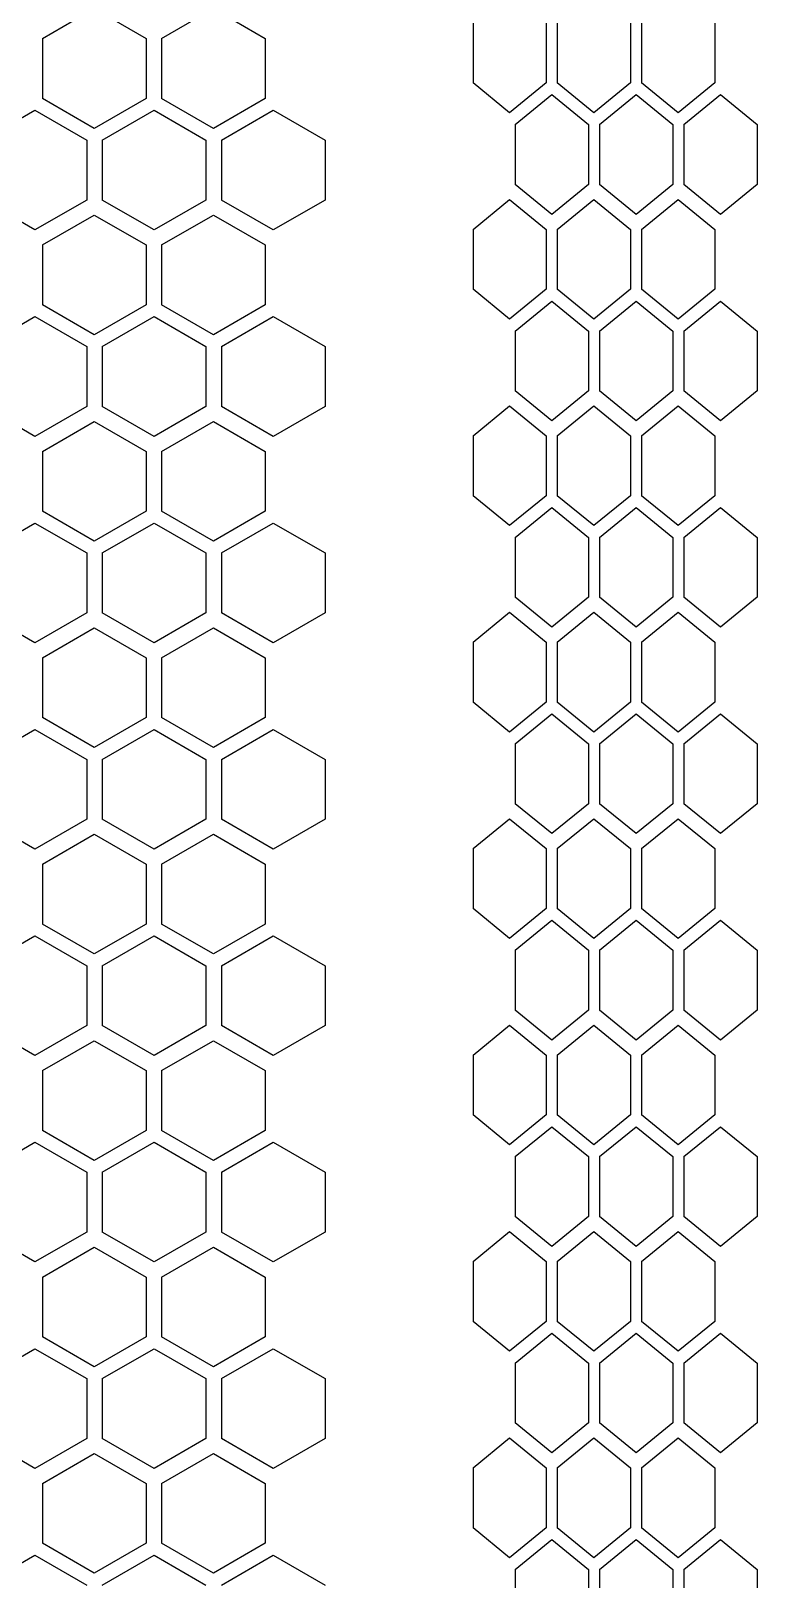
# Model space of a CAD drawing. Header units: millimetres. Extents: x 55614 to 110757, y -66981 to -47484.
# Drawn here: x 88997.9 to 89054, y -56078.3 to -55958.8 of the extents above; entities that cross this region are included whole.
import ezdxf

# ---------------------------------------------------------------- set-up
doc = ezdxf.new("R2010")
doc.units = ezdxf.units.MM
doc.layers.add('4215-0412-2_0', color=7, linetype='Continuous')
doc.layers.add('THICK', color=7, linetype='Continuous', lineweight=0)

# ---------------------------------------------------------------- blocks, each defined once
blk = doc.blocks.new('2-1725')
at = {"layer": '4215-0412-2_0', "color": 7, "linetype": 'Continuous'}
for p, q in [((-17857.71, -71824.1), (-17853.71, -71821.79)), ((-17853.71, -71821.79), (-17849.71, -71824.1)), ((-17848.51, -71824.1), (-17844.51, -71821.79)), ((-17844.51, -71821.79), (-17840.51, -71824.1)), ((-17824.47, -71822.9), (-17824.47, -71827.52)), ((-17818.81, -71822.9), (-17818.81, -71827.52)), ((-17817.97, -71822.9), (-17817.97, -71827.52)), ((-17812.31, -71822.9), (-17812.31, -71827.52)), ((-17811.46, -71822.9), (-17811.46, -71827.52)), ((-17805.8, -71822.9), (-17805.8, -71827.52)), ((-17857.71, -71824.1), (-17857.71, -71828.72)), ((-17849.71, -71824.1), (-17849.71, -71828.72)), ((-17848.51, -71824.1), (-17848.51, -71828.72)), ((-17840.51, -71824.1), (-17840.51, -71828.72)), ((-17821.64, -71829.83), (-17824.47, -71827.52)), ((-17818.81, -71827.52), (-17821.64, -71829.83)), ((-17815.14, -71829.83), (-17817.97, -71827.52)), ((-17812.31, -71827.52), (-17815.14, -71829.83)), ((-17808.63, -71829.83), (-17811.46, -71827.52)), ((-17805.8, -71827.52), (-17808.63, -71829.83)), ((-17853.71, -71831.03), (-17857.71, -71828.72)), ((-17849.71, -71828.72), (-17853.71, -71831.03)), ((-17844.51, -71831.03), (-17848.51, -71828.72)), ((-17840.51, -71828.72), (-17844.51, -71831.03)), ((-17821.21, -71830.74), (-17818.38, -71828.43)), ((-17818.38, -71828.43), (-17815.55, -71830.74)), ((-17814.7, -71830.74), (-17811.87, -71828.43)), ((-17811.87, -71828.43), (-17809.04, -71830.74)), ((-17808.19, -71830.74), (-17805.37, -71828.43)), ((-17805.37, -71828.43), (-17802.54, -71830.74)), ((-17862.29, -71831.94), (-17858.29, -71829.63)), ((-17858.29, -71829.63), (-17854.29, -71831.94)), ((-17853.09, -71831.94), (-17849.09, -71829.63)), ((-17849.09, -71829.63), (-17845.09, -71831.94)), ((-17843.89, -71831.94), (-17839.89, -71829.63)), ((-17839.89, -71829.63), (-17835.89, -71831.94)), ((-17821.21, -71830.74), (-17821.21, -71835.36)), ((-17815.55, -71830.74), (-17815.55, -71835.36)), ((-17814.7, -71830.74), (-17814.7, -71835.36)), ((-17809.04, -71830.74), (-17809.04, -71835.36)), ((-17808.19, -71830.74), (-17808.19, -71835.36)), ((-17802.54, -71830.74), (-17802.54, -71835.36)), ((-17854.29, -71831.94), (-17854.29, -71836.56)), ((-17853.09, -71831.94), (-17853.09, -71836.56)), ((-17845.09, -71831.94), (-17845.09, -71836.56)), ((-17843.89, -71831.94), (-17843.89, -71836.56)), ((-17835.89, -71831.94), (-17835.89, -71836.56)), ((-17818.38, -71837.67), (-17821.21, -71835.36)), ((-17815.55, -71835.36), (-17818.38, -71837.67)), ((-17811.87, -71837.67), (-17814.7, -71835.36)), ((-17809.04, -71835.36), (-17811.87, -71837.67)), ((-17805.37, -71837.67), (-17808.19, -71835.36)), ((-17802.54, -71835.36), (-17805.37, -71837.67)), ((-17858.29, -71838.87), (-17862.29, -71836.56)), ((-17854.29, -71836.56), (-17858.29, -71838.87)), ((-17849.09, -71838.87), (-17853.09, -71836.56)), ((-17845.09, -71836.56), (-17849.09, -71838.87)), ((-17839.89, -71838.87), (-17843.89, -71836.56)), ((-17835.89, -71836.56), (-17839.89, -71838.87)), ((-17824.47, -71838.83), (-17821.64, -71836.52)), ((-17821.64, -71836.52), (-17818.81, -71838.83)), ((-17817.97, -71838.83), (-17815.14, -71836.52)), ((-17815.14, -71836.52), (-17812.31, -71838.83)), ((-17811.46, -71838.83), (-17808.63, -71836.52)), ((-17808.63, -71836.52), (-17805.8, -71838.83)), ((-17857.71, -71840.03), (-17853.71, -71837.72)), ((-17853.71, -71837.72), (-17849.71, -71840.03)), ((-17848.51, -71840.03), (-17844.51, -71837.72)), ((-17844.51, -71837.72), (-17840.51, -71840.03)), ((-17824.47, -71838.83), (-17824.47, -71843.45)), ((-17818.81, -71838.83), (-17818.81, -71843.45)), ((-17817.97, -71838.83), (-17817.97, -71843.45)), ((-17812.31, -71838.83), (-17812.31, -71843.45)), ((-17811.46, -71838.83), (-17811.46, -71843.45)), ((-17805.8, -71838.83), (-17805.8, -71843.45)), ((-17857.71, -71840.03), (-17857.71, -71844.65)), ((-17849.71, -71840.03), (-17849.71, -71844.65)), ((-17848.51, -71840.03), (-17848.51, -71844.65)), ((-17840.51, -71840.03), (-17840.51, -71844.65)), ((-17821.64, -71845.76), (-17824.47, -71843.45)), ((-17818.81, -71843.45), (-17821.64, -71845.76)), ((-17815.14, -71845.76), (-17817.97, -71843.45)), ((-17812.31, -71843.45), (-17815.14, -71845.76)), ((-17808.63, -71845.76), (-17811.46, -71843.45)), ((-17805.8, -71843.45), (-17808.63, -71845.76)), ((-17853.71, -71846.96), (-17857.71, -71844.65)), ((-17849.71, -71844.65), (-17853.71, -71846.96)), ((-17844.51, -71846.96), (-17848.51, -71844.65)), ((-17840.51, -71844.65), (-17844.51, -71846.96)), ((-17821.21, -71846.67), (-17818.38, -71844.36)), ((-17818.38, -71844.36), (-17815.55, -71846.67)), ((-17814.7, -71846.67), (-17811.87, -71844.36)), ((-17811.87, -71844.36), (-17809.04, -71846.67)), ((-17808.19, -71846.67), (-17805.37, -71844.36)), ((-17805.37, -71844.36), (-17802.54, -71846.67)), ((-17862.29, -71847.87), (-17858.29, -71845.56)), ((-17858.29, -71845.56), (-17854.29, -71847.87)), ((-17853.09, -71847.87), (-17849.09, -71845.56)), ((-17849.09, -71845.56), (-17845.09, -71847.87)), ((-17843.89, -71847.87), (-17839.89, -71845.56)), ((-17839.89, -71845.56), (-17835.89, -71847.87)), ((-17821.21, -71846.67), (-17821.21, -71851.29)), ((-17815.55, -71846.67), (-17815.55, -71851.29)), ((-17814.7, -71846.67), (-17814.7, -71851.29)), ((-17809.04, -71846.67), (-17809.04, -71851.29)), ((-17808.19, -71846.67), (-17808.19, -71851.29)), ((-17802.54, -71846.67), (-17802.54, -71851.29)), ((-17854.29, -71847.87), (-17854.29, -71852.49)), ((-17853.09, -71847.87), (-17853.09, -71852.49)), ((-17845.09, -71847.87), (-17845.09, -71852.49)), ((-17843.89, -71847.87), (-17843.89, -71852.49)), ((-17835.89, -71847.87), (-17835.89, -71852.49)), ((-17818.38, -71853.6), (-17821.21, -71851.29)), ((-17815.55, -71851.29), (-17818.38, -71853.6)), ((-17811.87, -71853.6), (-17814.7, -71851.29)), ((-17809.04, -71851.29), (-17811.87, -71853.6)), ((-17805.37, -71853.6), (-17808.19, -71851.29)), ((-17802.54, -71851.29), (-17805.37, -71853.6)), ((-17858.29, -71854.8), (-17862.29, -71852.49)), ((-17854.29, -71852.49), (-17858.29, -71854.8)), ((-17849.09, -71854.8), (-17853.09, -71852.49)), ((-17845.09, -71852.49), (-17849.09, -71854.8)), ((-17839.89, -71854.8), (-17843.89, -71852.49)), ((-17835.89, -71852.49), (-17839.89, -71854.8)), ((-17824.47, -71854.76), (-17821.64, -71852.45)), ((-17821.64, -71852.45), (-17818.81, -71854.76)), ((-17817.97, -71854.76), (-17815.14, -71852.45)), ((-17815.14, -71852.45), (-17812.31, -71854.76)), ((-17811.46, -71854.76), (-17808.63, -71852.45)), ((-17808.63, -71852.45), (-17805.8, -71854.76)), ((-17857.71, -71855.96), (-17853.71, -71853.65)), ((-17853.71, -71853.65), (-17849.71, -71855.96)), ((-17848.51, -71855.96), (-17844.51, -71853.65)), ((-17844.51, -71853.65), (-17840.51, -71855.96)), ((-17824.47, -71854.76), (-17824.47, -71859.38)), ((-17818.81, -71854.76), (-17818.81, -71859.38)), ((-17817.97, -71854.76), (-17817.97, -71859.38)), ((-17812.31, -71854.76), (-17812.31, -71859.38)), ((-17811.46, -71854.76), (-17811.46, -71859.38)), ((-17805.8, -71854.76), (-17805.8, -71859.38)), ((-17857.71, -71855.96), (-17857.71, -71860.58)), ((-17849.71, -71855.96), (-17849.71, -71860.58)), ((-17848.51, -71855.96), (-17848.51, -71860.58)), ((-17840.51, -71855.96), (-17840.51, -71860.58)), ((-17821.64, -71861.69), (-17824.47, -71859.38)), ((-17818.81, -71859.38), (-17821.64, -71861.69)), ((-17815.14, -71861.69), (-17817.97, -71859.38)), ((-17812.31, -71859.38), (-17815.14, -71861.69)), ((-17808.63, -71861.69), (-17811.46, -71859.38)), ((-17805.8, -71859.38), (-17808.63, -71861.69)), ((-17853.71, -71862.89), (-17857.71, -71860.58)), ((-17849.71, -71860.58), (-17853.71, -71862.89)), ((-17844.51, -71862.89), (-17848.51, -71860.58)), ((-17840.51, -71860.58), (-17844.51, -71862.89)), ((-17821.21, -71862.6), (-17818.38, -71860.29)), ((-17818.38, -71860.29), (-17815.55, -71862.6)), ((-17814.7, -71862.6), (-17811.87, -71860.29)), ((-17811.87, -71860.29), (-17809.04, -71862.6)), ((-17808.19, -71862.6), (-17805.37, -71860.29)), ((-17805.37, -71860.29), (-17802.54, -71862.6)), ((-17862.29, -71863.8), (-17858.29, -71861.49)), ((-17858.29, -71861.49), (-17854.29, -71863.8)), ((-17853.09, -71863.8), (-17849.09, -71861.49)), ((-17849.09, -71861.49), (-17845.09, -71863.8)), ((-17843.89, -71863.8), (-17839.89, -71861.49)), ((-17839.89, -71861.49), (-17835.89, -71863.8)), ((-17821.21, -71862.6), (-17821.21, -71867.22)), ((-17815.55, -71862.6), (-17815.55, -71867.22)), ((-17814.7, -71862.6), (-17814.7, -71867.22)), ((-17809.04, -71862.6), (-17809.04, -71867.22)), ((-17808.19, -71862.6), (-17808.19, -71867.22)), ((-17802.54, -71862.6), (-17802.54, -71867.22)), ((-17854.29, -71863.8), (-17854.29, -71868.42)), ((-17853.09, -71863.8), (-17853.09, -71868.42)), ((-17845.09, -71863.8), (-17845.09, -71868.42)), ((-17843.89, -71863.8), (-17843.89, -71868.42)), ((-17835.89, -71863.8), (-17835.89, -71868.42)), ((-17818.38, -71869.53), (-17821.21, -71867.22)), ((-17815.55, -71867.22), (-17818.38, -71869.53)), ((-17811.87, -71869.53), (-17814.7, -71867.22)), ((-17809.04, -71867.22), (-17811.87, -71869.53)), ((-17805.37, -71869.53), (-17808.19, -71867.22)), ((-17802.54, -71867.22), (-17805.37, -71869.53)), ((-17858.29, -71870.73), (-17862.29, -71868.42)), ((-17854.29, -71868.42), (-17858.29, -71870.73)), ((-17849.09, -71870.73), (-17853.09, -71868.42)), ((-17845.09, -71868.42), (-17849.09, -71870.73)), ((-17839.89, -71870.73), (-17843.89, -71868.42)), ((-17835.89, -71868.42), (-17839.89, -71870.73)), ((-17824.47, -71870.69), (-17821.64, -71868.38)), ((-17821.64, -71868.38), (-17818.81, -71870.69)), ((-17817.97, -71870.69), (-17815.14, -71868.38)), ((-17815.14, -71868.38), (-17812.31, -71870.69)), ((-17811.46, -71870.69), (-17808.63, -71868.38)), ((-17808.63, -71868.38), (-17805.8, -71870.69)), ((-17857.71, -71871.89), (-17853.71, -71869.58)), ((-17853.71, -71869.58), (-17849.71, -71871.89)), ((-17848.51, -71871.89), (-17844.51, -71869.58)), ((-17844.51, -71869.58), (-17840.51, -71871.89)), ((-17824.47, -71870.69), (-17824.47, -71875.31)), ((-17818.81, -71870.69), (-17818.81, -71875.31)), ((-17817.97, -71870.69), (-17817.97, -71875.31)), ((-17812.31, -71870.69), (-17812.31, -71875.31)), ((-17811.46, -71870.69), (-17811.46, -71875.31)), ((-17805.8, -71870.69), (-17805.8, -71875.31)), ((-17857.71, -71871.89), (-17857.71, -71876.51)), ((-17849.71, -71871.89), (-17849.71, -71876.51)), ((-17848.51, -71871.89), (-17848.51, -71876.51)), ((-17840.51, -71871.89), (-17840.51, -71876.51)), ((-17821.64, -71877.62), (-17824.47, -71875.31)), ((-17818.81, -71875.31), (-17821.64, -71877.62)), ((-17815.14, -71877.62), (-17817.97, -71875.31)), ((-17812.31, -71875.31), (-17815.14, -71877.62)), ((-17808.63, -71877.62), (-17811.46, -71875.31)), ((-17805.8, -71875.31), (-17808.63, -71877.62)), ((-17853.71, -71878.82), (-17857.71, -71876.51)), ((-17849.71, -71876.51), (-17853.71, -71878.82)), ((-17844.51, -71878.82), (-17848.51, -71876.51)), ((-17840.51, -71876.51), (-17844.51, -71878.82)), ((-17821.21, -71878.53), (-17818.38, -71876.22)), ((-17818.38, -71876.22), (-17815.55, -71878.53)), ((-17814.7, -71878.53), (-17811.87, -71876.22)), ((-17811.87, -71876.22), (-17809.04, -71878.53)), ((-17808.19, -71878.53), (-17805.37, -71876.22)), ((-17805.37, -71876.22), (-17802.54, -71878.53)), ((-17862.29, -71879.73), (-17858.29, -71877.42)), ((-17858.29, -71877.42), (-17854.29, -71879.73)), ((-17853.09, -71879.73), (-17849.09, -71877.42)), ((-17849.09, -71877.42), (-17845.09, -71879.73)), ((-17843.89, -71879.73), (-17839.89, -71877.42)), ((-17839.89, -71877.42), (-17835.89, -71879.73)), ((-17821.21, -71878.53), (-17821.21, -71883.15)), ((-17815.55, -71878.53), (-17815.55, -71883.15)), ((-17814.7, -71878.53), (-17814.7, -71883.15)), ((-17809.04, -71878.53), (-17809.04, -71883.15)), ((-17808.19, -71878.53), (-17808.19, -71883.15)), ((-17802.54, -71878.53), (-17802.54, -71883.15)), ((-17854.29, -71879.73), (-17854.29, -71884.35)), ((-17853.09, -71879.73), (-17853.09, -71884.35)), ((-17845.09, -71879.73), (-17845.09, -71884.35)), ((-17843.89, -71879.73), (-17843.89, -71884.35)), ((-17835.89, -71879.73), (-17835.89, -71884.35)), ((-17818.38, -71885.46), (-17821.21, -71883.15)), ((-17815.55, -71883.15), (-17818.38, -71885.46)), ((-17811.87, -71885.46), (-17814.7, -71883.15)), ((-17809.04, -71883.15), (-17811.87, -71885.46)), ((-17805.37, -71885.46), (-17808.19, -71883.15)), ((-17802.54, -71883.15), (-17805.37, -71885.46)), ((-17858.29, -71886.66), (-17862.29, -71884.35)), ((-17854.29, -71884.35), (-17858.29, -71886.66)), ((-17849.09, -71886.66), (-17853.09, -71884.35)), ((-17845.09, -71884.35), (-17849.09, -71886.66)), ((-17839.89, -71886.66), (-17843.89, -71884.35)), ((-17835.89, -71884.35), (-17839.89, -71886.66)), ((-17824.47, -71886.62), (-17821.64, -71884.31)), ((-17821.64, -71884.31), (-17818.81, -71886.62)), ((-17817.97, -71886.62), (-17815.14, -71884.31)), ((-17815.14, -71884.31), (-17812.31, -71886.62)), ((-17811.46, -71886.62), (-17808.63, -71884.31)), ((-17808.63, -71884.31), (-17805.8, -71886.62)), ((-17857.71, -71887.82), (-17853.71, -71885.51)), ((-17853.71, -71885.51), (-17849.71, -71887.82)), ((-17848.51, -71887.82), (-17844.51, -71885.51)), ((-17844.51, -71885.51), (-17840.51, -71887.82)), ((-17824.47, -71886.62), (-17824.47, -71891.24)), ((-17818.81, -71886.62), (-17818.81, -71891.24)), ((-17817.97, -71886.62), (-17817.97, -71891.24)), ((-17812.31, -71886.62), (-17812.31, -71891.24)), ((-17811.46, -71886.62), (-17811.46, -71891.24)), ((-17805.8, -71886.62), (-17805.8, -71891.24)), ((-17857.71, -71887.82), (-17857.71, -71892.44)), ((-17849.71, -71887.82), (-17849.71, -71892.44)), ((-17848.51, -71887.82), (-17848.51, -71892.44)), ((-17840.51, -71887.82), (-17840.51, -71892.44)), ((-17821.64, -71893.55), (-17824.47, -71891.24)), ((-17818.81, -71891.24), (-17821.64, -71893.55)), ((-17815.14, -71893.55), (-17817.97, -71891.24)), ((-17812.31, -71891.24), (-17815.14, -71893.55)), ((-17808.63, -71893.55), (-17811.46, -71891.24)), ((-17805.8, -71891.24), (-17808.63, -71893.55)), ((-17853.71, -71894.75), (-17857.71, -71892.44)), ((-17849.71, -71892.44), (-17853.71, -71894.75)), ((-17844.51, -71894.75), (-17848.51, -71892.44)), ((-17840.51, -71892.44), (-17844.51, -71894.75)), ((-17821.21, -71894.46), (-17818.38, -71892.15)), ((-17818.38, -71892.15), (-17815.55, -71894.46)), ((-17814.7, -71894.46), (-17811.87, -71892.15)), ((-17811.87, -71892.15), (-17809.04, -71894.46)), ((-17808.19, -71894.46), (-17805.37, -71892.15)), ((-17805.37, -71892.15), (-17802.54, -71894.46)), ((-17862.29, -71895.66), (-17858.29, -71893.35)), ((-17858.29, -71893.35), (-17854.29, -71895.66)), ((-17853.09, -71895.66), (-17849.09, -71893.35)), ((-17849.09, -71893.35), (-17845.09, -71895.66)), ((-17843.89, -71895.66), (-17839.89, -71893.35)), ((-17839.89, -71893.35), (-17835.89, -71895.66)), ((-17821.21, -71894.46), (-17821.21, -71899.08)), ((-17815.55, -71894.46), (-17815.55, -71899.08)), ((-17814.7, -71894.46), (-17814.7, -71899.08)), ((-17809.04, -71894.46), (-17809.04, -71899.08)), ((-17808.19, -71894.46), (-17808.19, -71899.08)), ((-17802.54, -71894.46), (-17802.54, -71899.08)), ((-17854.29, -71895.66), (-17854.29, -71900.28)), ((-17853.09, -71895.66), (-17853.09, -71900.28)), ((-17845.09, -71895.66), (-17845.09, -71900.28)), ((-17843.89, -71895.66), (-17843.89, -71900.28)), ((-17835.89, -71895.66), (-17835.89, -71900.28)), ((-17818.38, -71901.39), (-17821.21, -71899.08)), ((-17815.55, -71899.08), (-17818.38, -71901.39)), ((-17811.87, -71901.39), (-17814.7, -71899.08)), ((-17809.04, -71899.08), (-17811.87, -71901.39)), ((-17805.37, -71901.39), (-17808.19, -71899.08)), ((-17802.54, -71899.08), (-17805.37, -71901.39)), ((-17858.29, -71902.59), (-17862.29, -71900.28)), ((-17854.29, -71900.28), (-17858.29, -71902.59)), ((-17849.09, -71902.59), (-17853.09, -71900.28)), ((-17845.09, -71900.28), (-17849.09, -71902.59)), ((-17839.89, -71902.59), (-17843.89, -71900.28)), ((-17835.89, -71900.28), (-17839.89, -71902.59)), ((-17824.47, -71902.55), (-17821.64, -71900.24)), ((-17821.64, -71900.24), (-17818.81, -71902.55)), ((-17817.97, -71902.55), (-17815.14, -71900.24)), ((-17815.14, -71900.24), (-17812.31, -71902.55)), ((-17811.46, -71902.55), (-17808.63, -71900.24)), ((-17808.63, -71900.24), (-17805.8, -71902.55)), ((-17857.71, -71903.75), (-17853.71, -71901.44)), ((-17853.71, -71901.44), (-17849.71, -71903.75)), ((-17848.51, -71903.75), (-17844.51, -71901.44)), ((-17844.51, -71901.44), (-17840.51, -71903.75)), ((-17824.47, -71902.55), (-17824.47, -71907.17)), ((-17818.81, -71902.55), (-17818.81, -71907.17)), ((-17817.97, -71902.55), (-17817.97, -71907.17)), ((-17812.31, -71902.55), (-17812.31, -71907.17)), ((-17811.46, -71902.55), (-17811.46, -71907.17)), ((-17805.8, -71902.55), (-17805.8, -71907.17)), ((-17857.71, -71903.75), (-17857.71, -71908.37)), ((-17849.71, -71903.75), (-17849.71, -71908.37)), ((-17848.51, -71903.75), (-17848.51, -71908.37)), ((-17840.51, -71903.75), (-17840.51, -71908.37)), ((-17821.64, -71909.48), (-17824.47, -71907.17)), ((-17818.81, -71907.17), (-17821.64, -71909.48)), ((-17815.14, -71909.48), (-17817.97, -71907.17)), ((-17812.31, -71907.17), (-17815.14, -71909.48)), ((-17808.63, -71909.48), (-17811.46, -71907.17)), ((-17805.8, -71907.17), (-17808.63, -71909.48)), ((-17853.71, -71910.68), (-17857.71, -71908.37)), ((-17849.71, -71908.37), (-17853.71, -71910.68)), ((-17844.51, -71910.68), (-17848.51, -71908.37)), ((-17840.51, -71908.37), (-17844.51, -71910.68)), ((-17821.21, -71910.39), (-17818.38, -71908.08)), ((-17818.38, -71908.08), (-17815.55, -71910.39)), ((-17814.7, -71910.39), (-17811.87, -71908.08)), ((-17811.87, -71908.08), (-17809.04, -71910.39)), ((-17808.19, -71910.39), (-17805.37, -71908.08)), ((-17805.37, -71908.08), (-17802.54, -71910.39)), ((-17862.29, -71911.59), (-17858.29, -71909.28)), ((-17858.29, -71909.28), (-17854.29, -71911.59)), ((-17853.09, -71911.59), (-17849.09, -71909.28)), ((-17849.09, -71909.28), (-17845.09, -71911.59)), ((-17843.89, -71911.59), (-17839.89, -71909.28)), ((-17839.89, -71909.28), (-17835.89, -71911.59)), ((-17821.21, -71910.39), (-17821.21, -71915.01)), ((-17815.55, -71910.39), (-17815.55, -71915.01)), ((-17814.7, -71910.39), (-17814.7, -71915.01)), ((-17809.04, -71910.39), (-17809.04, -71915.01)), ((-17808.19, -71910.39), (-17808.19, -71915.01)), ((-17802.54, -71910.39), (-17802.54, -71915.01)), ((-17854.29, -71911.59), (-17854.29, -71916.21)), ((-17853.09, -71911.59), (-17853.09, -71916.21)), ((-17845.09, -71911.59), (-17845.09, -71916.21)), ((-17843.89, -71911.59), (-17843.89, -71916.21)), ((-17835.89, -71911.59), (-17835.89, -71916.21)), ((-17818.38, -71917.32), (-17821.21, -71915.01)), ((-17815.55, -71915.01), (-17818.38, -71917.32)), ((-17811.87, -71917.32), (-17814.7, -71915.01)), ((-17809.04, -71915.01), (-17811.87, -71917.32)), ((-17805.37, -71917.32), (-17808.19, -71915.01)), ((-17802.54, -71915.01), (-17805.37, -71917.32)), ((-17858.29, -71918.52), (-17862.29, -71916.21)), ((-17854.29, -71916.21), (-17858.29, -71918.52)), ((-17849.09, -71918.52), (-17853.09, -71916.21)), ((-17845.09, -71916.21), (-17849.09, -71918.52)), ((-17839.89, -71918.52), (-17843.89, -71916.21)), ((-17835.89, -71916.21), (-17839.89, -71918.52)), ((-17824.47, -71918.48), (-17821.64, -71916.17)), ((-17821.64, -71916.17), (-17818.81, -71918.48)), ((-17817.97, -71918.48), (-17815.14, -71916.17)), ((-17815.14, -71916.17), (-17812.31, -71918.48)), ((-17811.46, -71918.48), (-17808.63, -71916.17)), ((-17808.63, -71916.17), (-17805.8, -71918.48)), ((-17857.71, -71919.68), (-17853.71, -71917.37)), ((-17853.71, -71917.37), (-17849.71, -71919.68)), ((-17848.51, -71919.68), (-17844.51, -71917.37)), ((-17844.51, -71917.37), (-17840.51, -71919.68)), ((-17824.47, -71918.48), (-17824.47, -71923.1)), ((-17818.81, -71918.48), (-17818.81, -71923.1)), ((-17817.97, -71918.48), (-17817.97, -71923.1)), ((-17812.31, -71918.48), (-17812.31, -71923.1)), ((-17811.46, -71918.48), (-17811.46, -71923.1)), ((-17805.8, -71918.48), (-17805.8, -71923.1)), ((-17857.71, -71919.68), (-17857.71, -71924.3)), ((-17849.71, -71919.68), (-17849.71, -71924.3)), ((-17848.51, -71919.68), (-17848.51, -71924.3)), ((-17840.51, -71919.68), (-17840.51, -71924.3)), ((-17821.64, -71925.41), (-17824.47, -71923.1)), ((-17818.81, -71923.1), (-17821.64, -71925.41)), ((-17815.14, -71925.41), (-17817.97, -71923.1)), ((-17812.31, -71923.1), (-17815.14, -71925.41)), ((-17808.63, -71925.41), (-17811.46, -71923.1)), ((-17805.8, -71923.1), (-17808.63, -71925.41)), ((-17853.71, -71926.61), (-17857.71, -71924.3)), ((-17849.71, -71924.3), (-17853.71, -71926.61)), ((-17844.51, -71926.61), (-17848.51, -71924.3)), ((-17840.51, -71924.3), (-17844.51, -71926.61)), ((-17821.21, -71926.32), (-17818.38, -71924.01)), ((-17818.38, -71924.01), (-17815.55, -71926.32)), ((-17814.7, -71926.32), (-17811.87, -71924.01)), ((-17811.87, -71924.01), (-17809.04, -71926.32)), ((-17808.19, -71926.32), (-17805.37, -71924.01)), ((-17805.37, -71924.01), (-17802.54, -71926.32)), ((-17862.29, -71927.52), (-17858.29, -71925.21)), ((-17858.29, -71925.21), (-17854.29, -71927.52)), ((-17853.09, -71927.52), (-17849.09, -71925.21)), ((-17849.09, -71925.21), (-17845.09, -71927.52)), ((-17843.89, -71927.52), (-17839.89, -71925.21)), ((-17839.89, -71925.21), (-17835.89, -71927.52)), ((-17821.21, -71926.32), (-17821.21, -71930.94)), ((-17815.55, -71926.32), (-17815.55, -71930.94)), ((-17814.7, -71926.32), (-17814.7, -71930.94)), ((-17809.04, -71926.32), (-17809.04, -71930.94)), ((-17808.19, -71926.32), (-17808.19, -71930.94)), ((-17802.54, -71926.32), (-17802.54, -71930.94)), ((-17854.29, -71927.52), (-17854.29, -71932.14)), ((-17853.09, -71927.52), (-17853.09, -71932.14)), ((-17845.09, -71927.52), (-17845.09, -71932.14)), ((-17843.89, -71927.52), (-17843.89, -71932.14)), ((-17835.89, -71927.52), (-17835.89, -71932.14)), ((-17818.38, -71933.25), (-17821.21, -71930.94)), ((-17815.55, -71930.94), (-17818.38, -71933.25)), ((-17811.87, -71933.25), (-17814.7, -71930.94)), ((-17809.04, -71930.94), (-17811.87, -71933.25)), ((-17805.37, -71933.25), (-17808.19, -71930.94)), ((-17802.54, -71930.94), (-17805.37, -71933.25)), ((-17858.29, -71934.45), (-17862.29, -71932.14)), ((-17854.29, -71932.14), (-17858.29, -71934.45)), ((-17849.09, -71934.45), (-17853.09, -71932.14)), ((-17845.09, -71932.14), (-17849.09, -71934.45)), ((-17839.89, -71934.45), (-17843.89, -71932.14)), ((-17835.89, -71932.14), (-17839.89, -71934.45)), ((-17824.47, -71934.41), (-17821.64, -71932.1)), ((-17821.64, -71932.1), (-17818.81, -71934.41)), ((-17817.97, -71934.41), (-17815.14, -71932.1)), ((-17815.14, -71932.1), (-17812.31, -71934.41)), ((-17811.46, -71934.41), (-17808.63, -71932.1)), ((-17808.63, -71932.1), (-17805.8, -71934.41)), ((-17857.71, -71935.61), (-17853.71, -71933.3)), ((-17853.71, -71933.3), (-17849.71, -71935.61)), ((-17848.51, -71935.61), (-17844.51, -71933.3)), ((-17844.51, -71933.3), (-17840.51, -71935.61)), ((-17824.47, -71934.41), (-17824.47, -71939.03)), ((-17818.81, -71934.41), (-17818.81, -71939.03)), ((-17817.97, -71934.41), (-17817.97, -71939.03)), ((-17812.31, -71934.41), (-17812.31, -71939.03)), ((-17811.46, -71934.41), (-17811.46, -71939.03)), ((-17805.8, -71934.41), (-17805.8, -71939.03)), ((-17857.71, -71935.61), (-17857.71, -71940.23)), ((-17849.71, -71935.61), (-17849.71, -71940.23)), ((-17848.51, -71935.61), (-17848.51, -71940.23)), ((-17840.51, -71935.61), (-17840.51, -71940.23)), ((-17821.64, -71941.34), (-17824.47, -71939.03)), ((-17818.81, -71939.03), (-17821.64, -71941.34)), ((-17815.14, -71941.34), (-17817.97, -71939.03)), ((-17812.31, -71939.03), (-17815.14, -71941.34)), ((-17808.63, -71941.34), (-17811.46, -71939.03)), ((-17805.8, -71939.03), (-17808.63, -71941.34)), ((-17853.71, -71942.54), (-17857.71, -71940.23)), ((-17849.71, -71940.23), (-17853.71, -71942.54)), ((-17844.51, -71942.54), (-17848.51, -71940.23)), ((-17840.51, -71940.23), (-17844.51, -71942.54)), ((-17821.21, -71942.25), (-17818.38, -71939.94)), ((-17818.38, -71939.94), (-17815.55, -71942.25)), ((-17814.7, -71942.25), (-17811.87, -71939.94)), ((-17811.87, -71939.94), (-17809.04, -71942.25)), ((-17808.19, -71942.25), (-17805.37, -71939.94)), ((-17805.37, -71939.94), (-17802.54, -71942.25)), ((-17862.29, -71943.45), (-17858.29, -71941.14)), ((-17858.29, -71941.14), (-17854.29, -71943.45)), ((-17853.09, -71943.45), (-17849.09, -71941.14)), ((-17849.09, -71941.14), (-17845.09, -71943.45)), ((-17843.89, -71943.45), (-17839.89, -71941.14)), ((-17839.89, -71941.14), (-17835.89, -71943.45)), ((-17821.21, -71942.25), (-17821.21, -71946.87)), ((-17815.55, -71942.25), (-17815.55, -71946.87)), ((-17814.7, -71942.25), (-17814.7, -71946.87)), ((-17809.04, -71942.25), (-17809.04, -71946.87)), ((-17808.19, -71942.25), (-17808.19, -71946.87)), ((-17802.54, -71942.25), (-17802.54, -71946.87))]:
    blk.add_line(p, q, dxfattribs=at)
blk = doc.blocks.new('RY76UI67U656')
at = {"layer": 'THICK', "lineweight": -3}
blk.add_blockref('2-1725', (50060.59, -17829.34), dxfattribs=at)

msp = doc.modelspace()

# ---------------------------------------------------------------- block references
at = {"layer": 'THICK', "lineweight": -3}
msp.add_blockref('RY76UI67U656', (56795.929, 33694.033), dxfattribs=at)

doc.saveas('drawing.dxf')
